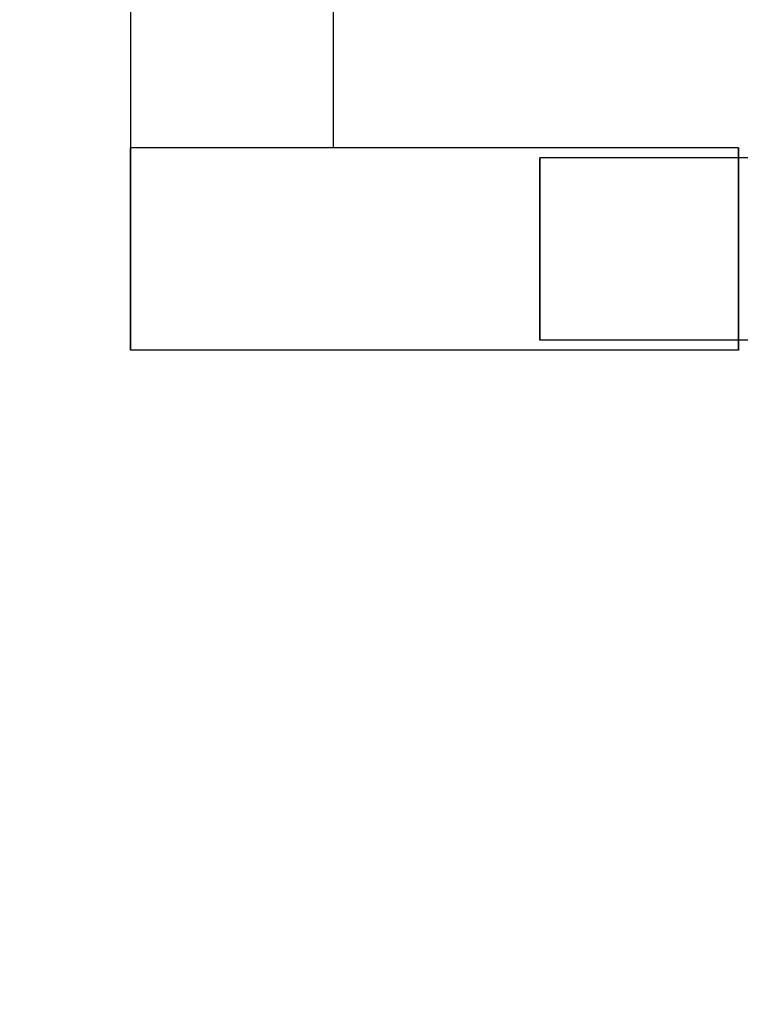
# Model space of a CAD drawing. Header units: millimetres. Extents: x 27531 to 32481, y 14140 to 19587.
# Drawn here: x 31219.9 to 31403, y 14931.2 to 15179.9 of the extents above; entities that cross this region are included whole.
import ezdxf

# ---------------------------------------------------------------- set-up
doc = ezdxf.new("R2010")
doc.units = ezdxf.units.MM
doc.header["$LTSCALE"] = 3
doc.layers.add('Warstwa 1', color=7, linetype='Continuous')
doc.styles.get("Standard").update_dxf_attribs({"font": 'arial.ttf'})
doc.dimstyles.new('MATEUSZ', dxfattribs={"dimtxt": 35, "dimasz": 16, "dimexe": 0.18, "dimexo": 0.0625, "dimgap": 0.09, "dimtad": 0, "dimdec": 0, "dimdsep": 46, "dimtxsty": 'Standard', "dimblk": 'DOT', "dimcen": 0.09, "dimse1": 1, "dimse2": 1, "dimadec": 0, "dimazin": 0, "dimtfac": 1, "dimtdec": 0, "dimtofl": 0, "dimtmove": 0, "dimatfit": 3, "dimfxl": 1, "dimtolj": 1, "dimtzin": 0, "dimlwd": 9, "dimlwe": 9, "dimarcsym": 0})

# ---------------------------------------------------------------- blocks, each defined once
blk = doc.blocks.new('_Dot')
at = {"color": 0, "linetype": 'ByBlock', "lineweight": -2}
blk.add_line((-0.5, 0), (-1, 0), dxfattribs=at)
at = {"color": 0, "linetype": 'ByBlock', "const_width": 0.5}
blk.add_lwpolyline([(-0.25, 0, 1), (0.25, 0, 1)], format="xyb", close=True, dxfattribs=at)
blk = doc.blocks.new('*D24')
at = {"color": 0, "lineweight": 9, "transparency": 16777216}
for p, q in [((30291.59, 16070.7), (31173.44, 16070.7)), ((32129.59, 16070.7), (31274.73, 16070.7))]:
    blk.add_line(p, q, dxfattribs=at)
at = {"layer": 'Defpoints', "color": 0, "transparency": 16777216}
for p in [(30275.59, 16070.7), (30275.59, 14931.19), (32145.59, 14931.19)]:
    blk.add_point(p, dxfattribs=at)
at = {"color": 0, "lineweight": 9, "transparency": 16777216, "xscale": 16, "yscale": 16, "zscale": 16, "rotation": 180}
blk.add_blockref('_Dot', (30275.59, 16070.7), dxfattribs=at)
at = {"color": 0, "lineweight": 9, "transparency": 16777216, "xscale": 16, "yscale": 16, "zscale": 16}
blk.add_blockref('_Dot', (32145.59, 16070.7), dxfattribs=at)
at = {"color": 0, "transparency": 16777216, "insert": (31224.08, 16070.7), "char_height": 35, "attachment_point": 5}
blk.add_mtext('\\A1;1870', dxfattribs=at)
blk = doc.blocks.new('ewqw')
at = {"layer": 'Warstwa 1', "color": 7, "lineweight": 18}
for points in [[(34778.252, 16786.013), (34778.252, 16786.013)], [(34783.689, 16786.013), (34778.252, 16786.013)], [(34778.252, 16786.013), (34778.252, 16786.013)], [(34783.689, 16786.013), (34778.252, 16786.013)], [(34778.252, 16780.576), (34778.252, 16786.013)], [(34778.252, 16786.013), (34778.252, 16786.013)], [(34778.252, 16786.013), (34778.252, 16786.013)], [(34778.252, 16786.013), (34778.252, 16780.576)], [(34778.252, 16780.576), (34778.252, 16786.013)], [(34783.689, 16786.013), (34783.689, 16786.013)], [(34783.689, 16786.013), (34783.689, 16786.013)], [(34794.562, 16786.013), (34794.562, 16786.013)], [(34794.562, 16786.013), (34794.562, 16786.013)], [(34789.234, 16780.848), (34789.234, 16785.741)], [(34789.234, 16785.741), (34789.234, 16780.848)], [(34789.234, 16785.741), (34789.234, 16785.741)], [(34789.234, 16785.741), (34789.234, 16780.848)], [(34789.234, 16785.741), (34789.234, 16785.741)], [(34789.234, 16780.848), (34789.234, 16785.741)], [(34789.234, 16780.848), (34789.234, 16780.848)], [(34789.234, 16780.848), (34789.234, 16780.848)], [(34778.252, 16780.576), (34778.252, 16780.576)], [(34778.252, 16780.576), (34778.252, 16780.576)], [(34794.562, 16780.576), (34794.562, 16780.576)], [(34794.562, 16780.576), (34794.562, 16780.576)]]:
    blk.add_lwpolyline(points, dxfattribs=at)
for points in [[(34778.252, 16830.427), (34778.252, 16815.622), (34778.252, 16800.818), (34778.252, 16786.013)], [(34778.252, 16830.427), (34778.252, 16815.622), (34778.252, 16800.818), (34778.252, 16786.013)], [(34778.252, 16830.427), (34778.252, 16815.622), (34778.252, 16800.818), (34778.252, 16786.013)], [(34778.252, 16830.427), (34778.252, 16815.622), (34778.252, 16800.818), (34778.252, 16786.013)], [(34783.689, 16828.164), (34783.689, 16814.114), (34783.689, 16800.063), (34783.689, 16786.013)], [(34783.689, 16828.164), (34783.689, 16814.114), (34783.689, 16800.063), (34783.689, 16786.013)], [(34783.689, 16828.164), (34783.689, 16814.114), (34783.689, 16800.063), (34783.689, 16786.013)], [(34783.689, 16828.164), (34783.689, 16814.114), (34783.689, 16800.063), (34783.689, 16786.013)], [(34783.689, 16786.013), (34781.877, 16786.013), (34780.064, 16786.013), (34778.252, 16786.013)], [(34783.689, 16786.013), (34781.877, 16786.013), (34780.064, 16786.013), (34778.252, 16786.013)], [(34778.252, 16780.576), (34778.252, 16782.389), (34778.252, 16784.201), (34778.252, 16786.013)], [(34794.562, 16786.013), (34789.125, 16786.013), (34783.689, 16786.013), (34778.252, 16786.013)], [(34794.562, 16786.013), (34789.125, 16786.013), (34783.689, 16786.013), (34778.252, 16786.013)], [(34794.562, 16786.013), (34789.125, 16786.013), (34783.689, 16786.013), (34778.252, 16786.013)], [(34794.562, 16786.013), (34789.125, 16786.013), (34783.689, 16786.013), (34778.252, 16786.013)], [(34794.562, 16786.013), (34794.562, 16784.201), (34794.562, 16782.389), (34794.562, 16780.576)], [(34794.562, 16780.576), (34794.562, 16782.389), (34794.562, 16784.201), (34794.562, 16786.013)], [(34794.562, 16780.576), (34794.562, 16782.389), (34794.562, 16784.201), (34794.562, 16786.013)], [(34794.562, 16786.013), (34794.562, 16784.201), (34794.562, 16782.389), (34794.562, 16780.576)], [(34800.107, 16785.741), (34796.483, 16785.741), (34792.858, 16785.741), (34789.234, 16785.741)], [(34800.107, 16785.741), (34796.483, 16785.741), (34792.858, 16785.741), (34789.234, 16785.741)], [(34800.107, 16785.741), (34796.483, 16785.741), (34792.858, 16785.741), (34789.234, 16785.741)], [(34800.107, 16785.741), (34796.483, 16785.741), (34792.858, 16785.741), (34789.234, 16785.741)], [(34800.107, 16780.848), (34796.483, 16780.848), (34792.858, 16780.848), (34789.234, 16780.848)], [(34800.107, 16780.848), (34796.483, 16780.848), (34792.858, 16780.848), (34789.234, 16780.848)], [(34800.107, 16780.848), (34796.483, 16780.848), (34792.858, 16780.848), (34789.234, 16780.848)], [(34800.107, 16780.848), (34796.483, 16780.848), (34792.858, 16780.848), (34789.234, 16780.848)], [(34794.562, 16780.576), (34789.125, 16780.576), (34783.689, 16780.576), (34778.252, 16780.576)], [(34794.562, 16780.576), (34789.125, 16780.576), (34783.689, 16780.576), (34778.252, 16780.576)], [(34794.562, 16780.576), (34789.125, 16780.576), (34783.689, 16780.576), (34778.252, 16780.576)], [(34794.562, 16780.576), (34789.125, 16780.576), (34783.689, 16780.576), (34778.252, 16780.576)]]:
    blk.add_open_spline(points, degree=3, dxfattribs=at)

msp = doc.modelspace()

# ---------------------------------------------------------------- block references
at = {"xscale": 9.468, "yscale": 9.468, "zscale": 9.468}
msp.add_blockref('ewqw', (-298032.43, -143782.6), dxfattribs=at)

# ---------------------------------------------------------------- dimensions: what is measured, and where the dimension line sits
dim = msp.add_linear_dim(base=(30275.59, 16070.7), p1=(32145.59, 14931.19), p2=(30275.59, 14931.19), angle=180, dimstyle='MATEUSZ')
dim.commit()
dim.dimension.update_dxf_attribs({"geometry": '*D24', "text_midpoint": (31224.08, 16070.7), "dimtype": 160})

doc.saveas('drawing.dxf')
